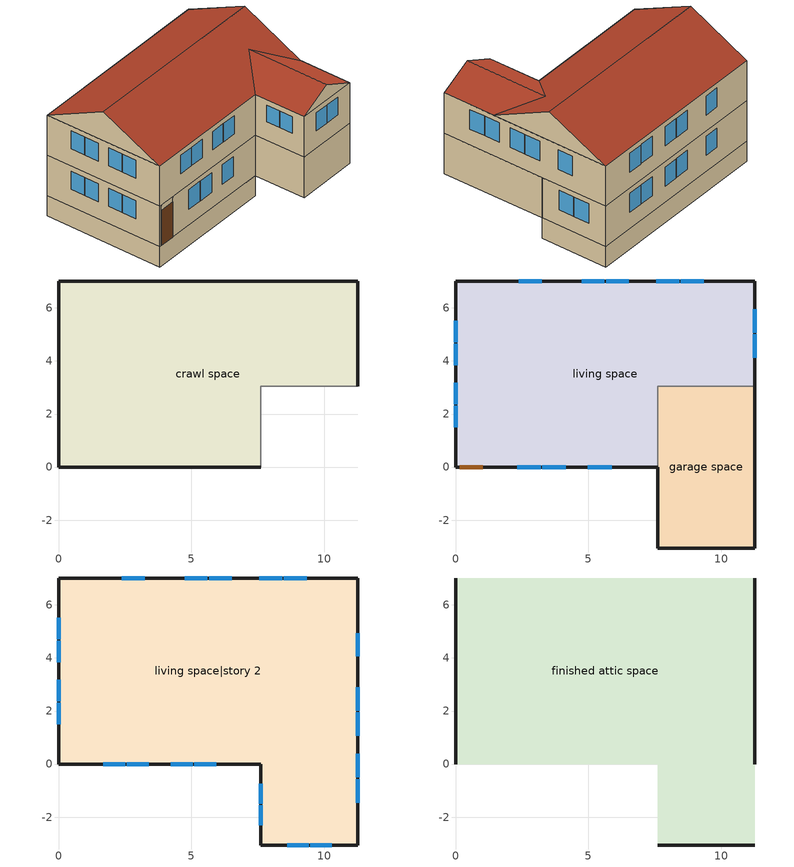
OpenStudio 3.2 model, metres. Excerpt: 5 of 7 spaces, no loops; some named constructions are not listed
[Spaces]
crawl space
 floor foundation (FloorFndGrndCS): 0,0 0,7.01 11.28,7.01 11.28,3.05 7.62,3.05 7.62,0 z-1.22
 wall foundation (WallFndGrndCS): 11.28,3.05 11.28,7.01 0,7.01 0,0 7.62,0 z-1.22:0
 wall adiabatic (WallFndGrndCS): 7.62,0 7.62,3.05 11.28,3.05 z-1.22:0
garage space
 floor foundation (FloorFndGrndUnfinSlab): 7.62,-3.05 7.62,3.05 11.28,3.05 11.28,-3.05 z0
 wall outside (WallExtUninsUnfin): 7.62,0 7.62,-3.05 11.28,-3.05 11.28,3.05 z0:2.44
 wall to living space (WallIntFinInsUnfin Reversed): 11.28,3.05 7.62,3.05 7.62,0 z0:2.44
living space
 floor to crawl space (FloorCSInsFin Reversed): 0,0 0,7.01 11.28,7.01 11.28,3.05 7.62,3.05 7.62,0 z0
 wall outside (WallExtInsFin): 11.28,3.05 11.28,7.01 0,7.01 0,0 0.13,0 1.05,0 7.62,0 z0:2.44
 window (WindowConstruction): 2.32,0 3.21,0 / 3.27,0 4.16,0 / 4.98,0 5.87,0 z0.95:2.13; 9.35,7.01 8.49,7.01 / 8.43,7.01 7.57,7.01 / 6.53,7.01 5.67,7.01 / 5.61,7.01 4.75,7.01 / 3.25,7.01 2.39,7.01 z0.98:2.13; 0,5.52 0,4.7 / 0,4.64 0,3.83 / 0,3.18 0,2.37 / 0,2.31 0,1.49 z1.05:2.13; 11.28,4.12 11.28,5 / 11.28,5.06 11.28,5.94 z0.96:2.13
 door (Door): 0.15,0 1.02,0 z0:2.13
living space|story 2
 floor to garage space (FloorFinInsUnfin): 11.28,3.05 11.28,-3.05 7.62,-3.05 7.62,3.05 z2.44
 floor to living space (FloorFinUninsFin): 11.28,7.01 11.28,3.05 7.62,3.05 7.62,0 0,0 0,7.01 z2.44
 wall outside (WallExtInsFin): 0,7.01 0,0 7.62,0 7.62,-3.05 11.28,-3.05 11.28,7.01 0,7.01 z2.44:4.88
 window (WindowConstruction): 1.68,0 2.51,0 / 2.57,0 3.4,0 / 4.22,0 5.05,0 / 5.11,0 5.94,0 z3.47:4.57; 8.61,-3.05 9.42,-3.05 / 9.48,-3.05 10.29,-3.05 / 0,5.52 0,4.7 / 0,4.64 0,3.83 / 0,3.18 0,2.37 / 0,2.31 0,1.49 z3.49:4.57; 9.35,7.01 8.49,7.01 / 8.43,7.01 7.57,7.01 / 6.53,7.01 5.67,7.01 / 5.61,7.01 4.75,7.01 / 3.25,7.01 2.39,7.01 z3.42:4.57; 7.62,-0.73 7.62,-1.49 / 7.62,-1.55 7.62,-2.31 z3.56:4.57; 11.28,-1.45 11.28,-0.56 / 11.28,-0.5 11.28,0.38 / 11.28,1.07 11.28,1.95 / 11.28,2.01 11.28,2.9 / 11.28,4.05 11.28,4.94 z3.39:4.57
finished attic space
 floor to living space|story 2 (FloorFinUninsFin): 11.28,7.01 11.28,0 0,0 0,7.01 z4.88; 7.62,-3.05 7.62,0 11.28,0 11.28,-3.05 z4.88
 wall outside (WallExtInsFin): 0,3.51,6.63 0,7.01,4.88 0,0,4.88; 11.28,3.51,6.63 11.28,0,4.88 11.28,7.01,4.88; 7.62,-3.05,4.88 11.28,-3.05,4.88 9.45,-3.05,5.79
 roof outside (RoofFinInsExt): 0,3.51,6.63 11.28,3.51,6.63 11.28,7.01,4.88 0,7.01,4.88; 7.62,0,4.88 7.62,-3.05,4.88 9.45,-3.05,5.79 9.45,1.83,5.79; 11.28,0,4.88 9.45,1.83,5.79 9.45,-3.05,5.79 11.28,-3.05,4.88; 0,3.51,6.63 0,0,4.88 7.62,0,4.88 9.45,1.83,5.79 11.28,0,4.88 11.28,3.51,6.63
[Material] Roughness=Rough
Name | Thickness {m} | Conductivity {W/m-K} | Density {kg/m3} | Specific Heat {J/kg-K} | Thermal Absorptance | Solar Absorptance | Visible Absorptance
RoofSheathing | 0.01905 | 0.115458 | 512.64 | 1214.23 | 0.82 | 0.3 | 0.3
Drywall 0.5 in. | 0.0127 | 0.160291 | 801 | 837.4 | 0.9 | 0.5 | 0.1
FloorIns | 0.23495 | 2.59817 | 67.691 | 1210.98 | 0.82 | 0.3 | 0.3
Wood Floor | 0.015875 | 0.115458 | 544.68 | 1214.23
Floor Covering | 0.0127 | 0.0433444 | 54.468 | 1339.84 | 0.9 | 0.9
FloorIns 1 | 0.1397 | 0.0489548 | 106.365 | 1151.69 | 0.82 | 0.3 | 0.3
FloorFinStudAndAirFloor | 0.1397 | 0.557395 | 67.691 | 1210.98 | 0.9 | 0.5 | 0.9
WallSheathing | 0.0127 | 0.115458 | 512.64 | 1214.23 | 0.82 | 0.3 | 0.3
WallStudAndCavity 1 | 0.0889 | 0.0548529 | 162.403 | 1178.92 | 0.82 | 0.3 | 0.82
[Construction]
FloorCSInsFin: FloorIns, RoofSheathing, Wood Floor, Floor Covering
FloorFinInsUnfin Reversed: Floor Covering, Wood Floor, RoofSheathing, FloorIns 1
FloorFinUninsFin Reversed: Floor Covering, Wood Floor, RoofSheathing, FloorFinStudAndAirFloor, Drywall 0.5 in.
WallIntFinInsUnfin: WallSheathing, WallStudAndCavity 1
[Schedule:Ruleset]
Name | Default Day Schedule | Summer Design Day Schedule | Winter Design Day Schedule
res nv_1 temp schedule | Schedule Day 13
res nv_1 avail schedule | Schedule Day 14
res mv_1 range exhaust schedule | Schedule Day 17 | res mv_1 range exhaust schedule summer design | res mv_1 range exhaust schedule winter design
res mv_1 bath exhaust schedule | Schedule Day 18 | res mv_1 bath exhaust schedule summer design | res mv_1 bath exhaust schedule winter design
[Schedule:Day]
res ceil fan schedule allday1; res ceil fan schedule allday2; res ceil fan schedule allday3; res ceil fan schedule allday4; res ceil fan schedule allday5; res ceil fan schedule allday6; res ceil fan schedule allday7; res ceil fan schedule allday8; res ceil fan schedule allday9; res ceil fan schedule allday10; res ceil fan schedule allday11; res ceil fan schedule allday12; res mv_1 range exhaust schedule summer design; res mv_1 bath exhaust schedule summer design: 24, 0, 1
Schedule Day 13; Schedule Day 14; Schedule Day 17; res mv_1 range exhaust schedule winter design; Schedule Day 18; res mv_1 bath exhaust schedule winter design: 24, 0, 0
res nv_1 temp schedule allday1; res nv_1 temp schedule allday2; res nv_1 temp schedule allday3; res nv_1 temp schedule allday4; res nv_1 temp schedule allday11; res nv_1 temp schedule allday12: 24, 0, 23.8889
res nv_1 temp schedule allday5; res nv_1 temp schedule allday6; res nv_1 temp schedule allday7; res nv_1 temp schedule allday8; res nv_1 temp schedule allday9; res nv_1 temp schedule allday10: 24, 0, 22.2222
res nv_1 availability schedule allday1 on; res nv_1 availability schedule allday1 on 1; res nv_1 availability schedule allday1 on 2; res nv_1 availability schedule allday1 on 3; res nv_1 availability schedule allday1 on 4; res nv_1 availability schedule allday1 on 5; res nv_1 availability schedule allday1 on 6; res nv_1 availability schedule allday1 on 7; res nv_1 availability schedule allday1 on 8; res nv_1 availability schedule allday1 on 9; res nv_1 availability schedule allday1 on 10; res nv_1 availability schedule allday1 on 11: 1, 0, 1, 2, 0, 1, 3, 0, 1, 4, 0, 1, 5, 0, 1, 6, 0, 1, 7, 0, 1, 8, 0, 1, 9, 0, 1, 10, 0, 1, 11, 0, 1, 12, 0, 1, 13, 0, 1, 14, 0, 1, 15, 0, 1, 16, 0, 1, 17, 0, 1, 18, 0, 1, 19, 0, 1, 20, 0, 1, 21, 0, 1, 22, 0, 1, 23, 0, 1, 24, 0, 1
res mv_1 range exhaust schedule allday1; res mv_1 range exhaust schedule allday2; res mv_1 range exhaust schedule allday3; res mv_1 range exhaust schedule allday4; res mv_1 range exhaust schedule allday5; res mv_1 range exhaust schedule allday6; res mv_1 range exhaust schedule allday7; res mv_1 range exhaust schedule allday8; res mv_1 range exhaust schedule allday9; res mv_1 range exhaust schedule allday10; res mv_1 range exhaust schedule allday11; res mv_1 range exhaust schedule allday12: 15, 0, 0, 16, 0, 1, 24, 0, 0
res mv_1 bath exhaust schedule allday1; res mv_1 bath exhaust schedule allday2; res mv_1 bath exhaust schedule allday3; res mv_1 bath exhaust schedule allday4; res mv_1 bath exhaust schedule allday5; res mv_1 bath exhaust schedule allday6; res mv_1 bath exhaust schedule allday7; res mv_1 bath exhaust schedule allday8; res mv_1 bath exhaust schedule allday9; res mv_1 bath exhaust schedule allday10; res mv_1 bath exhaust schedule allday11; res mv_1 bath exhaust schedule allday12: 4, 0, 0, 5, 0, 1, 24, 0, 0
[Schedule:Rule] Apply Monday=Yes; Apply Wednesday=Yes; Apply Friday=Yes; Date Specification Type=DateRange; Start Day=1
Name | Schedule Ruleset | Rule Order | Day Schedule | Apply Sunday | Apply Tuesday | Apply Thursday | Apply Saturday | Start Month | End Month | End Day
res nv_1 temp schedule allday rule1 | res nv_1 temp schedule | 11 | res nv_1 temp schedule allday1 | Yes | Yes | Yes | Yes | 1 | 1 | 31
res nv_1 temp schedule allday rule2 | res nv_1 temp schedule | 10 | res nv_1 temp schedule allday2 | Yes | Yes | Yes | Yes | 2 | 2 | 28
res nv_1 temp schedule allday rule3 | res nv_1 temp schedule | 9 | res nv_1 temp schedule allday3 | Yes | Yes | Yes | Yes | 3 | 3 | 31
res nv_1 temp schedule allday rule4 | res nv_1 temp schedule | 8 | res nv_1 temp schedule allday4 | Yes | Yes | Yes | Yes | 4 | 4 | 30
res nv_1 temp schedule allday rule5 | res nv_1 temp schedule | 7 | res nv_1 temp schedule allday5 | Yes | Yes | Yes | Yes | 5 | 5 | 31
res nv_1 temp schedule allday rule6 | res nv_1 temp schedule | 6 | res nv_1 temp schedule allday6 | Yes | Yes | Yes | Yes | 6 | 6 | 30
res nv_1 temp schedule allday rule7 | res nv_1 temp schedule | 5 | res nv_1 temp schedule allday7 | Yes | Yes | Yes | Yes | 7 | 7 | 31
res nv_1 temp schedule allday rule8 | res nv_1 temp schedule | 4 | res nv_1 temp schedule allday8 | Yes | Yes | Yes | Yes | 8 | 8 | 31
res nv_1 temp schedule allday rule9 | res nv_1 temp schedule | 3 | res nv_1 temp schedule allday9 | Yes | Yes | Yes | Yes | 9 | 9 | 30
res nv_1 temp schedule allday rule10 | res nv_1 temp schedule | 2 | res nv_1 temp schedule allday10 | Yes | Yes | Yes | Yes | 10 | 10 | 31
res nv_1 temp schedule allday rule11 | res nv_1 temp schedule | 1 | res nv_1 temp schedule allday11 | Yes | Yes | Yes | Yes | 11 | 11 | 30
res nv_1 temp schedule allday rule12 | res nv_1 temp schedule | 0 | res nv_1 temp schedule allday12 | Yes | Yes | Yes | Yes | 12 | 12 | 31
res nv_1 availability schedule allday ruleset1 on | res nv_1 avail schedule | 11 | res nv_1 availability schedule allday1 on |  |  |  |  | 1 | 1 | 31
res nv_1 availability schedule allday ruleset2 on | res nv_1 avail schedule | 10 | res nv_1 availability schedule allday1 on 1 |  |  |  |  | 2 | 2 | 28
res nv_1 availability schedule allday ruleset3 on | res nv_1 avail schedule | 9 | res nv_1 availability schedule allday1 on 2 |  |  |  |  | 3 | 3 | 31
res nv_1 availability schedule allday ruleset4 on | res nv_1 avail schedule | 8 | res nv_1 availability schedule allday1 on 3 |  |  |  |  | 4 | 4 | 30
res nv_1 availability schedule allday ruleset5 on | res nv_1 avail schedule | 7 | res nv_1 availability schedule allday1 on 4 |  |  |  |  | 5 | 5 | 31
res nv_1 availability schedule allday ruleset6 on | res nv_1 avail schedule | 6 | res nv_1 availability schedule allday1 on 5 |  |  |  |  | 6 | 6 | 30
res nv_1 availability schedule allday ruleset7 on | res nv_1 avail schedule | 5 | res nv_1 availability schedule allday1 on 6 |  |  |  |  | 7 | 7 | 31
res nv_1 availability schedule allday ruleset8 on | res nv_1 avail schedule | 4 | res nv_1 availability schedule allday1 on 7 |  |  |  |  | 8 | 8 | 31
res nv_1 availability schedule allday ruleset9 on | res nv_1 avail schedule | 3 | res nv_1 availability schedule allday1 on 8 |  |  |  |  | 9 | 9 | 30
res nv_1 availability schedule allday ruleset10 on | res nv_1 avail schedule | 2 | res nv_1 availability schedule allday1 on 9 |  |  |  |  | 10 | 10 | 31
res nv_1 availability schedule allday ruleset11 on | res nv_1 avail schedule | 1 | res nv_1 availability schedule allday1 on 10 |  |  |  |  | 11 | 11 | 30
res nv_1 availability schedule allday ruleset12 on | res nv_1 avail schedule | 0 | res nv_1 availability schedule allday1 on 11 |  |  |  |  | 12 | 12 | 31
res mv_1 range exhaust schedule allday rule1 | res mv_1 range exhaust schedule | 11 | res mv_1 range exhaust schedule allday1 | Yes | Yes | Yes | Yes | 1 | 1 | 31
res mv_1 range exhaust schedule allday rule2 | res mv_1 range exhaust schedule | 10 | res mv_1 range exhaust schedule allday2 | Yes | Yes | Yes | Yes | 2 | 2 | 28
res mv_1 range exhaust schedule allday rule3 | res mv_1 range exhaust schedule | 9 | res mv_1 range exhaust schedule allday3 | Yes | Yes | Yes | Yes | 3 | 3 | 31
res mv_1 range exhaust schedule allday rule4 | res mv_1 range exhaust schedule | 8 | res mv_1 range exhaust schedule allday4 | Yes | Yes | Yes | Yes | 4 | 4 | 30
res mv_1 range exhaust schedule allday rule5 | res mv_1 range exhaust schedule | 7 | res mv_1 range exhaust schedule allday5 | Yes | Yes | Yes | Yes | 5 | 5 | 31
res mv_1 range exhaust schedule allday rule6 | res mv_1 range exhaust schedule | 6 | res mv_1 range exhaust schedule allday6 | Yes | Yes | Yes | Yes | 6 | 6 | 30
res mv_1 range exhaust schedule allday rule7 | res mv_1 range exhaust schedule | 5 | res mv_1 range exhaust schedule allday7 | Yes | Yes | Yes | Yes | 7 | 7 | 31
res mv_1 range exhaust schedule allday rule8 | res mv_1 range exhaust schedule | 4 | res mv_1 range exhaust schedule allday8 | Yes | Yes | Yes | Yes | 8 | 8 | 31
res mv_1 range exhaust schedule allday rule9 | res mv_1 range exhaust schedule | 3 | res mv_1 range exhaust schedule allday9 | Yes | Yes | Yes | Yes | 9 | 9 | 30
res mv_1 range exhaust schedule allday rule10 | res mv_1 range exhaust schedule | 2 | res mv_1 range exhaust schedule allday10 | Yes | Yes | Yes | Yes | 10 | 10 | 31
res mv_1 range exhaust schedule allday rule11 | res mv_1 range exhaust schedule | 1 | res mv_1 range exhaust schedule allday11 | Yes | Yes | Yes | Yes | 11 | 11 | 30
res mv_1 range exhaust schedule allday rule12 | res mv_1 range exhaust schedule | 0 | res mv_1 range exhaust schedule allday12 | Yes | Yes | Yes | Yes | 12 | 12 | 31
res mv_1 bath exhaust schedule allday rule1 | res mv_1 bath exhaust schedule | 11 | res mv_1 bath exhaust schedule allday1 | Yes | Yes | Yes | Yes | 1 | 1 | 31
res mv_1 bath exhaust schedule allday rule2 | res mv_1 bath exhaust schedule | 10 | res mv_1 bath exhaust schedule allday2 | Yes | Yes | Yes | Yes | 2 | 2 | 28
res mv_1 bath exhaust schedule allday rule3 | res mv_1 bath exhaust schedule | 9 | res mv_1 bath exhaust schedule allday3 | Yes | Yes | Yes | Yes | 3 | 3 | 31
res mv_1 bath exhaust schedule allday rule4 | res mv_1 bath exhaust schedule | 8 | res mv_1 bath exhaust schedule allday4 | Yes | Yes | Yes | Yes | 4 | 4 | 30
res mv_1 bath exhaust schedule allday rule5 | res mv_1 bath exhaust schedule | 7 | res mv_1 bath exhaust schedule allday5 | Yes | Yes | Yes | Yes | 5 | 5 | 31
res mv_1 bath exhaust schedule allday rule6 | res mv_1 bath exhaust schedule | 6 | res mv_1 bath exhaust schedule allday6 | Yes | Yes | Yes | Yes | 6 | 6 | 30
res mv_1 bath exhaust schedule allday rule7 | res mv_1 bath exhaust schedule | 5 | res mv_1 bath exhaust schedule allday7 | Yes | Yes | Yes | Yes | 7 | 7 | 31
res mv_1 bath exhaust schedule allday rule8 | res mv_1 bath exhaust schedule | 4 | res mv_1 bath exhaust schedule allday8 | Yes | Yes | Yes | Yes | 8 | 8 | 31
res mv_1 bath exhaust schedule allday rule9 | res mv_1 bath exhaust schedule | 3 | res mv_1 bath exhaust schedule allday9 | Yes | Yes | Yes | Yes | 9 | 9 | 30
res mv_1 bath exhaust schedule allday rule10 | res mv_1 bath exhaust schedule | 2 | res mv_1 bath exhaust schedule allday10 | Yes | Yes | Yes | Yes | 10 | 10 | 31
res mv_1 bath exhaust schedule allday rule11 | res mv_1 bath exhaust schedule | 1 | res mv_1 bath exhaust schedule allday11 | Yes | Yes | Yes | Yes | 11 | 11 | 30
res mv_1 bath exhaust schedule allday rule12 | res mv_1 bath exhaust schedule | 0 | res mv_1 bath exhaust schedule allday12 | Yes | Yes | Yes | Yes | 12 | 12 | 31
